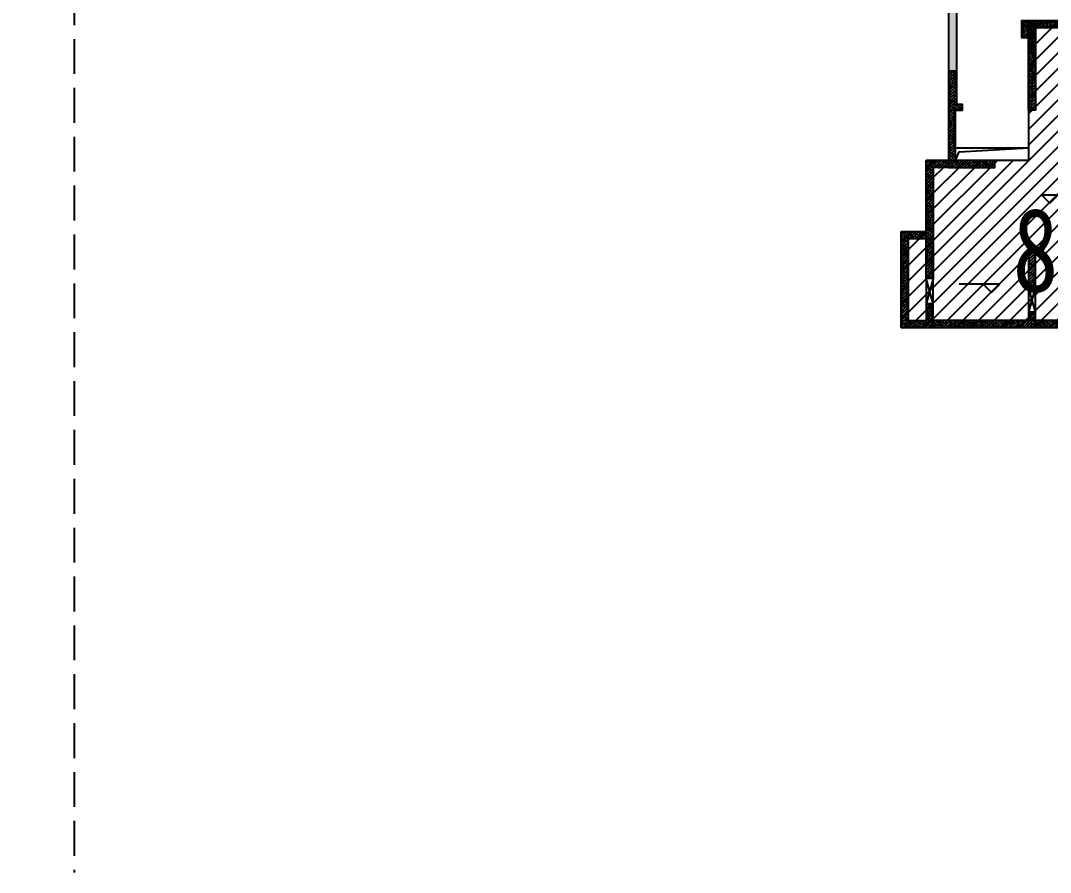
# Model space of a CAD drawing. Extents: x -1338203 to 1886333, y -783476 to 1038610.
# Drawn here: x 718328 to 755202, y 46233 to 76739 of the extents above; entities that cross this region are included whole.
import ezdxf
from ezdxf.enums import TextEntityAlignment as Align

# ---------------------------------------------------------------- set-up
doc = ezdxf.new("R2010")
doc.units = 0
doc.header["$LTSCALE"] = 1000
doc.header["$MEASUREMENT"] = 0
doc.linetypes.add('$2$DASH', pattern=[0.35, 0.25, -0.1])
for name, color, linetype in [('$0$DIM_SYMB', 3, 'Continuous'), ('A-001-平面参照B1$0$0G-NOTE', 4, 'Continuous'), ('A-001-车库楼板开洞B1$0$0A-O-HOLE', 52, 'Continuous'), ('A-08-平面B1$0$0A-A-SYMB-ELEV', 150, 'Continuous'), ('S-08-墙柱B1_1$0$0S-CW-HATCH', 251, 'Continuous'), ('S-08-墙柱B1_1$0$0S-CW-HATCH-UP', 251, 'Continuous'), ('S-08-墙柱B1_1$0$0S-CW-LINE', 72, 'Continuous'), ('S-08-墙柱B1_1$0$0S-S-HOLE', 55, 'Continuous'), ('S001地下一墙柱$0$S001地下一墙柱$0$0S-CC-LINE', 52, 'Continuous'), ('S001地下一墙柱$0$S001地下一墙柱$0$0S-CW-HATCH', 251, 'Continuous'), ('S001地下一墙柱$0$S001地下一墙柱$0$0S-CW-HATCH-UP', 251, 'Continuous'), ('S001地下一墙柱$0$S001地下一墙柱$0$0S-CW-LINE', 72, 'Continuous')]:
    doc.layers.add(name, color=color, linetype=linetype)
doc.layers.add('AAD-A-PROOF', color=30, linetype='Continuous', plot=False)
doc.styles.add('A-001-平面参照B1$0$AAD-HT', font='simhei.ttf', dxfattribs={"width": 0.6})
pattern_1 = [(45, (0, 0), (-53.033, 53.033), []), (50, (0, 0), (215.178, -18.8256), [22.5, -247.5]), (355, (0, 0), (-41.6254, 225.6576), [18, -198]), (100.4514, (17.93, -1.57), (173.5528, 206.832), [19.122, -210.3426]), (46.1842, (0, 60), (320.1723, -49.6557), [33.75, -371.25]), (96.6356, (26.68, 55.86), (280.399, 292.2354), [28.683, -315.514]), (351.1842, (0, 60), (280.3986, 292.2356), [27, -297]), (21, (30, 45), (179.0721, -120.7857), [22.5, -247.5]), (326, (30, 45), (72.9946, 217.545), [18, -198]), (71.4514, (44.92, 34.93), (252.0668, 96.759), [19.122, -210.3426]), (37.5, (0, 0), (3.64796, 99.86816), [0, -195.6, 0, -201, 0, -198.75]), (7.5, (0, 0), (78.9209, 118.3235), [0, -114.6, 0, -191.1, 0, -75.75]), (327.5, (-66.9, 0), (160.14673, -6.76646), [0, -75, 0, -234, 0, -310.5]), (317.5, (-96.9, 0), (174.9559, 30.0315), [0, -97.5, 0, -155.4, 0, -220.5])]
pattern_2 = [(45, (0, 0), (-53.033, 53.033), []), (50, (0, 0), (215.178, -18.8256), [22.5, -247.5]), (355, (0, 0), (-41.6254, 225.6576), [18, -198]), (100.4514, (17.93, -1.57), (173.553, 206.832), [19.122, -210.3426]), (46.1842, (0, 60), (320.1723, -49.656), [33.75, -371.25]), (96.6356, (26.68, 55.86), (280.399, 292.235), [28.683, -315.514]), (351.1842, (0, 60), (280.399, 292.236), [27, -297]), (21, (30, 45), (179.072, -120.7857), [22.5, -247.5]), (326, (30, 45), (72.9946, 217.545), [18, -198]), (71.4514, (44.92, 34.93), (252.0668, 96.759), [19.122, -210.3426]), (37.5, (0, 0), (3.64796, 99.86816), [0, -195.6, 0, -201, 0, -198.75]), (7.5, (0, 0), (78.9209, 118.3235), [0, -114.6, 0, -191.1, 0, -75.75]), (327.5, (-66.9, 0), (160.14673, -6.76646), [0, -75, 0, -234, 0, -310.5]), (317.5, (-96.9, 0), (174.9559, 30.0315), [0, -97.5, 0, -155.4, 0, -220.5])]

# ---------------------------------------------------------------- blocks, each defined once
blk = doc.blocks.new('A-001-平面参照B1')
at = {"layer": 'A-001-平面参照B1$0$0G-NOTE', "style": 'A-001-平面参照B1$0$AAD-HT', "width": 0.8}
blk.add_text('8#', height=3000, rotation=0, dxfattribs=at).set_placement((-12513, -238361), align=Align.MIDDLE_LEFT)
blk = doc.blocks.new('S-08-墙柱B1_1')
at = {"layer": 'S-08-墙柱B1_1$0$0S-CW-HATCH'}
h = blk.add_hatch(color=256, dxfattribs=at)
h.dxf.hatch_style = 1
h.paths.add_polyline_path([(-7090, 5490), (-7090, 6890), (-7090, 8690), (-4090, 8690), (-4090, 8440), (-6840, 8440), (-6840, 5490)])
h = blk.add_hatch(color=256, dxfattribs=at)
h.dxf.hatch_style = 1
h.paths.add_polyline_path([(-9950, 6890), (-9950, 3440), (-8300, 3440), (-8300, 3690), (-9700, 3690), (-9700, 5490), (-9450, 5490), (-9450, 5690), (-9650, 5690), (-9650, 6890)])
h = blk.add_hatch(color=256, dxfattribs=at)
h.dxf.hatch_style = 1
h.paths.add_polyline_path([(-10750, -540), (-10750, 3690), (-9950, 3690), (-9950, 3440), (-10500, 3440), (-10500, -540)])
h = blk.add_hatch(color=256, dxfattribs=at)
h.dxf.hatch_style = 1
h.paths.add_polyline_path([(-10750, -2290), (-11650, -2290), (-11650, 1140), (-10750, 1140), (-10750, 890), (-11400, 890), (-11400, -2040), (-10750, -2040)])
h = blk.add_hatch(color=256, dxfattribs=at)
h.dxf.hatch_style = 1
h.paths.add_polyline_path([(-6840, 500), (-7090, 500), (-7090, -840), (-6840, -840)])
h = blk.add_hatch(color=256, dxfattribs=at)
h.dxf.hatch_style = 1
h.paths.add_polyline_path([(-10500, -1440), (-10750, -1440), (-10750, -2290), (-10500, -2290)])
h = blk.add_hatch(color=256, dxfattribs=at)
h.dxf.hatch_style = 1
h.paths.add_polyline_path([(-3160, -2040), (-6840, -2040), (-6840, -2290), (-2910, -2290), (-2910, -1360), (-3160, -1360)])
h = blk.add_hatch(color=256, dxfattribs=at)
h.dxf.hatch_style = 1
h.paths.add_polyline_path([(-7090, -2040), (-10500, -2040), (-10500, -2290), (-6840, -2290), (-6840, -1740), (-7090, -1740)])
at = {"layer": 'S-08-墙柱B1_1$0$0S-CW-HATCH-UP'}
h = blk.add_hatch(dxfattribs=at)
h.set_pattern_fill('钢筋混凝土', color=256, scale=30)
h.set_pattern_definition(pattern_1)
h.paths.add_polyline_path([(-7090, 5490), (-7090, 6890), (-7090, 8690), (-4090, 8690), (-4090, 8440), (-6840, 8440), (-6840, 5490)])
h = blk.add_hatch(dxfattribs=at)
h.set_pattern_fill('钢筋混凝土', color=256, scale=30)
h.set_pattern_definition([(45, (0, 0), (-53.033, 53.033), []), (50, (0, 0), (215.178, -18.8256), [22.5, -247.5]), (355, (0, 0), (-41.6254, 225.6576), [18, -198]), (100.4514, (17.93, -1.57), (173.5528, 206.832), [19.122, -210.3426]), (46.1842, (0, 60), (320.1723, -49.6557), [33.75, -371.25]), (96.6356, (26.68, 55.86), (280.399, 292.235), [28.683, -315.514]), (351.1842, (0, 60), (280.399, 292.236), [27, -297]), (21, (30, 45), (179.072, -120.7857), [22.5, -247.5]), (326, (30, 45), (72.9946, 217.545), [18, -198]), (71.4514, (44.92, 34.93), (252.0668, 96.759), [19.122, -210.3426]), (37.5, (0, 0), (3.64796, 99.86816), [0, -195.6, 0, -201, 0, -198.75]), (7.5, (0, 0), (78.9209, 118.3235), [0, -114.6, 0, -191.1, 0, -75.75]), (327.5, (-66.9, 0), (160.14673, -6.76646), [0, -75, 0, -234, 0, -310.5]), (317.5, (-96.9, 0), (174.9559, 30.0315), [0, -97.5, 0, -155.4, 0, -220.5])])
h.paths.add_polyline_path([(-9950, 6890), (-9950, 3440), (-8300, 3440), (-8300, 3690), (-9700, 3690), (-9700, 5490), (-9450, 5490), (-9450, 5690), (-9650, 5690), (-9650, 6890)])
h = blk.add_hatch(dxfattribs=at)
h.set_pattern_fill('钢筋混凝土', color=256, scale=30)
h.set_pattern_definition(pattern_2)
h.paths.add_polyline_path([(-10750, -540), (-10750, 3690), (-9950, 3690), (-9950, 3440), (-10500, 3440), (-10500, -540)])
h = blk.add_hatch(dxfattribs=at)
h.set_pattern_fill('钢筋混凝土', color=256, scale=30)
h.set_pattern_definition([(45, (-4257893.904, 751130.85), (-53.0330086, 53.0330086), []), (50, (-4257893.9, 751130.85), (215.178055, -18.8256405), [22.5, -247.5]), (355, (-4257893.9, 751130.85), (-41.6254, 225.65764), [18, -198]), (100.4514, (-4257875.97, 751129.28), (173.552815, 206.831863), [19.122057, -210.342634]), (46.1842, (-4257893.9, 751190.85), (320.172315, -49.655704), [33.75, -371.25]), (96.6356, (-4257867.22, 751186.7), (280.398812, 292.235361), [28.683086, -315.5139]), (351.1842, (-4257893.9, 751190.85), (280.398584, 292.23558), [27, -297]), (21, (-4257863.9, 751175.85), (179.0721156, -120.785667), [22.5, -247.5]), (326, (-4257863.9, 751175.85), (72.9946, 217.545014), [18, -198]), (71.4514, (-4257848.98, 751165.79), (252.066789, 96.759149), [19.122057, -210.342634]), (37.5, (-4257893.904, 751130.85), (3.6479566, 99.8681561), [0, -195.6, 0, -201, 0, -198.75]), (7.5, (-4257893.9, 751130.85), (78.9208612, 118.3235136), [0, -114.6, 0, -191.1, 0, -75.75]), (327.5, (-4257960.8, 751130.85), (160.1467309, -6.7664615), [0, -75, 0, -234, 0, -310.5]), (317.5, (-4257990.8, 751130.85), (174.955851, 30.0314947), [0, -97.5, 0, -155.4, 0, -220.5])])
h.paths.add_polyline_path([(-10750, -2290), (-11650, -2290), (-11650, 1140), (-10750, 1140), (-10750, 890), (-11400, 890), (-11400, -2040), (-10750, -2040)])
h = blk.add_hatch(dxfattribs=at)
h.set_pattern_fill('钢筋混凝土', color=256, scale=30)
h.set_pattern_definition([(45, (0, 0), (-53.033, 53.033), []), (50, (0, 0), (215.178, -18.8256), [22.5, -247.5]), (355, (0, 0), (-41.6254, 225.6576), [18, -198]), (100.4514, (17.93, -1.57), (173.553, 206.832), [19.122, -210.3426]), (46.184, (0, 60), (320.172, -49.656), [33.75, -371.25]), (96.6356, (26.68, 55.86), (280.399, 292.235), [28.683, -315.514]), (351.184, (0, 60), (280.399, 292.236), [27, -297]), (21, (30, 45), (179.072, -120.7857), [22.5, -247.5]), (326, (30, 45), (72.9946, 217.545), [18, -198]), (71.4514, (44.92, 34.93), (252.067, 96.759), [19.122, -210.3426]), (37.5, (0, 0), (3.64796, 99.86816), [0, -195.6, 0, -201, 0, -198.75]), (7.5, (0, 0), (78.9209, 118.3235), [0, -114.6, 0, -191.1, 0, -75.75]), (327.5, (-66.9, 0), (160.1467, -6.7665), [0, -75, 0, -234, 0, -310.5]), (317.5, (-96.9, 0), (174.9559, 30.0315), [0, -97.5, 0, -155.4, 0, -220.5])])
h.paths.add_polyline_path([(-6840, 500), (-7090, 500), (-7090, -840), (-6840, -840)])
h = blk.add_hatch(dxfattribs=at)
h.set_pattern_fill('钢筋混凝土', color=256, scale=30)
h.set_pattern_definition(pattern_2)
h.paths.add_polyline_path([(-10500, -1440), (-10750, -1440), (-10750, -2290), (-10500, -2290)])
h = blk.add_hatch(dxfattribs=at)
h.set_pattern_fill('钢筋混凝土', color=256, scale=30)
h.set_pattern_definition([(45, (-4257893.904, 636368.834), (-53.0330086, 53.0330086), []), (50, (-4257893.9, 636368.83), (215.178055, -18.8256405), [22.5, -247.5]), (355, (-4257893.9, 636368.83), (-41.6254, 225.65764), [18, -198]), (100.4514, (-4257875.97, 636367.27), (173.552815, 206.831863), [19.122057, -210.342634]), (46.1842, (-4257893.9, 636428.83), (320.172315, -49.655704), [33.75, -371.25]), (96.6356, (-4257867.22, 636424.7), (280.398812, 292.235361), [28.683086, -315.5139]), (351.1842, (-4257893.9, 636428.83), (280.398584, 292.23558), [27, -297]), (21, (-4257863.9, 636413.83), (179.0721156, -120.785667), [22.5, -247.5]), (326, (-4257863.9, 636413.83), (72.9946, 217.545014), [18, -198]), (71.4514, (-4257848.98, 636403.77), (252.066789, 96.759149), [19.122057, -210.342634]), (37.5, (-4257893.904, 636368.834), (3.6479566, 99.8681561), [0, -195.6, 0, -201, 0, -198.75]), (7.5, (-4257893.9, 636368.83), (78.9208612, 118.3235136), [0, -114.6, 0, -191.1, 0, -75.75]), (327.5, (-4257960.8, 636368.834), (160.1467309, -6.7664615), [0, -75, 0, -234, 0, -310.5]), (317.5, (-4257990.8, 636368.83), (174.955851, 30.0314947), [0, -97.5, 0, -155.4, 0, -220.5])])
h.paths.add_polyline_path([(-3160, -2040), (-6840, -2040), (-6840, -2290), (-2910, -2290), (-2910, -1360), (-3160, -1360)])
h = blk.add_hatch(dxfattribs=at)
h.set_pattern_fill('钢筋混凝土', color=256, scale=30)
h.set_pattern_definition(pattern_1)
h.paths.add_polyline_path([(-7090, -2040), (-10500, -2040), (-10500, -2290), (-6840, -2290), (-6840, -1740), (-7090, -1740)])
at = {"layer": 'S-08-墙柱B1_1$0$0S-CW-LINE'}
for points in [[(-7090, 5490), (-7090, 6890), (-7090, 8690), (-4090, 8690), (-4090, 8440), (-6840, 8440), (-6840, 5490)], [(-9950, 6890), (-9950, 3440), (-8300, 3440), (-8300, 3440), (-8300, 3690), (-9700, 3690), (-9700, 5490), (-9450, 5490), (-9450, 5690), (-9650, 5690), (-9650, 6890)], [(-10750, -540), (-10750, 3690), (-9950, 3690), (-9950, 3440), (-10500, 3440), (-10500, -540)], [(-10750, -2290), (-11650, -2290), (-11650, 1140), (-10750, 1140), (-10750, 890), (-11400, 890), (-11400, -2040), (-10750, -2040)], [(-6840, 500), (-7090, 500), (-7090, -840), (-6840, -840)], [(-3160, -2040), (-6840, -2040), (-6840, -2290), (-2910, -2290), (-2910, -1360), (-3160, -1360)], [(-7090, -2040), (-10500, -2040), (-10500, -2290), (-6840, -2290), (-6840, -1740), (-7090, -1740)]]:
    blk.add_lwpolyline(points, close=True, dxfattribs=at)
at = {"layer": 'S-08-墙柱B1_1$0$0S-CW-LINE', "elevation": 2850000}
blk.add_lwpolyline([(-10500, -1440), (-10750, -1440), (-10750, -2290), (-10500, -2290)], close=True, dxfattribs=at)
at = {"layer": 'S-08-墙柱B1_1$0$0S-S-HOLE', "elevation": 2850000}
blk.add_lwpolyline([(-10500, -540), (-10750, -540), (-10750, -1440), (-10500, -1440)], close=True, dxfattribs=at)
for points in [[(-10500, -540), (-10750, -1440)], [(-10500, -1440), (-10750, -540)]]:
    blk.add_lwpolyline(points, dxfattribs=at)
at = {"layer": 'S-08-墙柱B1_1$0$0S-S-HOLE'}
blk.add_lwpolyline([(-7090, -1740), (-6840, -1740), (-6840, -840), (-7090, -840)], close=True, dxfattribs=at)
for points in [[(-6840, -840), (-7090, -1740)], [(-6840, -1740), (-7090, -840)]]:
    blk.add_lwpolyline(points, dxfattribs=at)
blk = doc.blocks.new('S001地下一墙柱')
at = {"layer": 'S001地下一墙柱$0$S001地下一墙柱$0$0S-CW-HATCH', "ltscale": 0.002}
h = blk.add_hatch(color=256, dxfattribs=at)
h.dxf.hatch_style = 1
h.paths.add_polyline_path([(-53249, -225243), (-14809, -225243), (-14809, -231960), (-14509, -231960), (-14509, -224943), (-53249, -224943)])
at = {"layer": 'S001地下一墙柱$0$S001地下一墙柱$0$0S-CW-HATCH'}
h = blk.add_hatch(color=256, dxfattribs=at)
h.dxf.hatch_style = 1
h.paths.add_polyline_path([(-11699, -230160), (-12199, -230160), (-12199, -230760), (-11699, -230760)])
at = {"layer": 'S001地下一墙柱$0$S001地下一墙柱$0$0S-CW-HATCH-UP', "ltscale": 0.002}
h = blk.add_hatch(dxfattribs=at)
h.set_pattern_fill('钢筋混凝土', color=256, scale=30)
h.set_pattern_definition([(45, (-766365.37, -306889.07), (-53.0330086, 53.0330086), []), (50, (-766365.37, -306889.07), (215.178055, -18.82564), [22.5, -247.5]), (355, (-766365.37, -306889.07), (-41.6254, 225.65764), [18, -198]), (100.4514, (-766347.44, -306890.64), (173.552815, 206.83186), [19.12206, -210.342634]), (46.1842, (-766365.37, -306829.07), (320.17231, -49.6557), [33.75, -371.25]), (96.6356, (-766338.7, -306833.2), (280.39881, 292.23536), [28.68309, -315.5139]), (351.1842, (-766365.37, -306829.07), (280.39858, 292.23558), [27, -297]), (21, (-766335.37, -306844.07), (179.072116, -120.785667), [22.5, -247.5]), (326, (-766335.37, -306844.07), (72.9946, 217.545014), [18, -198]), (71.4514, (-766320.44, -306854.14), (252.06679, 96.75915), [19.12206, -210.342634]), (37.5, (-766365.37, -306889.07), (3.6479566, 99.868156), [0, -195.6, 0, -201, 0, -198.75]), (7.5, (-766365.37, -306889.07), (78.920861, 118.323514), [0, -114.6, 0, -191.1, 0, -75.75]), (327.5, (-766432.27, -306889.07), (160.146731, -6.7664615), [0, -75, 0, -234, 0, -310.5]), (317.5, (-766462.27, -306889.07), (174.95585, 30.031495), [0, -97.5, 0, -155.4, 0, -220.5])])
h.paths.add_polyline_path([(-53249, -225243), (-14809, -225243), (-14809, -231960), (-14509, -231960), (-14509, -224943), (-53249, -224943)])
at = {"layer": 'S001地下一墙柱$0$S001地下一墙柱$0$0S-CW-HATCH-UP'}
h = blk.add_hatch(dxfattribs=at)
h.set_pattern_fill('钢筋混凝土', color=256, scale=30)
h.set_pattern_definition([(45, (20611.966, -221208.27), (-53.03301, 53.03301), []), (50, (20611.97, -221208.27), (215.1781, -18.8256), [22.5, -247.5]), (355, (20611.97, -221208.27), (-41.6254, 225.6576), [18, -198]), (100.4514, (20629.9, -221209.84), (173.5528, 206.8319), [19.122, -210.3426]), (46.1842, (20611.97, -221148.27), (320.1723, -49.6557), [33.75, -371.25]), (96.6356, (20638.65, -221152.4), (280.3988, 292.2354), [28.683, -315.514]), (351.1842, (20611.97, -221148.27), (280.3986, 292.2356), [27, -297]), (21, (20641.97, -221163.27), (179.0721, -120.7857), [22.5, -247.5]), (326, (20641.97, -221163.27), (72.9946, 217.545), [18, -198]), (71.4514, (20656.89, -221173.34), (252.0668, 96.7591), [19.122, -210.3426]), (37.5, (20611.966, -221208.27), (3.64796, 99.86816), [0, -195.6, 0, -201, 0, -198.75]), (7.5, (20611.97, -221208.27), (78.92086, 118.3235), [0, -114.6, 0, -191.1, 0, -75.75]), (327.5, (20545.066, -221208.27), (160.14673, -6.76646), [0, -75, 0, -234, 0, -310.5]), (317.5, (20515.07, -221208.27), (174.95585, 30.0315), [0, -97.5, 0, -155.4, 0, -220.5])])
h.paths.add_polyline_path([(-11699, -230160), (-12199, -230160), (-12199, -230760), (-11699, -230760)])
at = {"layer": 'S001地下一墙柱$0$S001地下一墙柱$0$0S-CC-LINE'}
blk.add_lwpolyline([(-11699, -230160), (-12199, -230160), (-12199, -230760), (-11699, -230760)], close=True, dxfattribs=at)
at = {"layer": 'S001地下一墙柱$0$S001地下一墙柱$0$0S-CW-LINE', "ltscale": 0.002}
blk.add_lwpolyline([(-53249, -225243), (-14809, -225243), (-14809, -231960), (-14509, -231960), (-14509, -224943), (-53249, -224943)], close=True, dxfattribs=at)
at = {"ltscale": 0.002}
blk.add_blockref('S-08-墙柱B1_1', (-4859, -238850), dxfattribs=at)
blk = doc.blocks.new('剖面位置')
at = {"layer": '$0$DIM_SYMB', "linetype": '$2$DASH', "ltscale": 5}
blk.add_lwpolyline([(-23908, 5282), (-23908, -83810), (-46125, -83810), (-46125, -260656)], dxfattribs=at)
blk.add_lwpolyline([(-23908, 5282), (-23908, -83810), (-46125, -83810), (-46125, -260656)], dxfattribs=at)
blk = doc.blocks.new('A-001-车库楼板开洞B1')
at = {"layer": 'A-001-车库楼板开洞B1$0$0A-O-HOLE'}
blk.add_lwpolyline([(-14559, -234710), (-11949, -234710), (-11949, -235160), (-14559, -235160)], close=True, dxfattribs=at)
blk.add_lwpolyline([(-14559, -235160), (-14432, -234846), (-11949, -234710)], dxfattribs=at)
blk = doc.blocks.new('A-08-平面B1')
at = {"layer": 'A-08-平面B1$0$0A-A-SYMB-ELEV'}
for p, q in [((-6326, 2160), (-6626, 2460)), ((-6626, 2460), (-5168, 2460)), ((-6326, 2160), (-6026, 2460)), ((-8110, -737), (-9568, -737)), ((-8410, -1037), (-8710, -737)), ((-8410, -1037), (-8110, -737))]:
    blk.add_line(p, q, dxfattribs=at)

msp = doc.modelspace()

# ---------------------------------------------------------------- hatches: boundary and pattern name
at = {"ltscale": 0.002}
h = msp.add_hatch(dxfattribs=at)
h.set_pattern_fill('ANSI31', color=8, scale=250)
h.set_pattern_definition([(45, (321361.53, 273455.2), (-280.633, 280.633), [])])
h.paths.add_polyline_path([(754416.6, 71729.1), (750756.6, 71729.1), (750756.6, 69175.8), (749856.6, 69175.8), (749856.6, 65749.1), (758346.6, 65749.1), (758346.6, 64749.1), (758196.6, 64749.1), (758196.6, 64349.1), (764816.6, 64349.1), (764816.6, 64749.1), (764666.6, 64749.1), (764666.6, 65749.1), (779646.6, 65749.1), (779646.6, 64749.1), (779496.6, 64749.1), (779496.6, 64349.1), (786116.6, 64349.1), (786116.6, 64749.1), (785966.6, 64749.1), (785966.6, 65749.1), (793556.6, 65749.1), (793556.6, 67299.1), (797926.6, 67299.1), (797926.6, 69749.1), (797926.6, 69749.1), (797926.6, 78849.1), (793306.6, 78849.1), (793306.6, 71729.1), (789896.6, 71729.1), (789896.6, 75939.1), (789896.6, 75939.1), (789896.6, 76729.1), (787896.6, 76729.1), (783966.6, 76729.1), (783966.9, 79199.1), (780846.9, 79199.1), (780846.6, 76729.1), (763466.6, 76729.1), (763466.6, 79199.1), (760346.6, 79199.1), (760346.6, 76729.1), (756416.6, 76729.1), (754416.6, 76729.1)])

# ---------------------------------------------------------------- linework, layer by layer
at = {"color": 3, "flags": 128}
for points in [[(756416.6, 76729.1), (754416.6, 76729.1), (754416.6, 71729.1)], [(754416.6, 71729.1), (750756.6, 71729.1), (750756.6, 69175.8), (749856.6, 69175.8), (749856.6, 65749.1), (758346.6, 65749.1)]]:
    msp.add_lwpolyline(points, dxfattribs=at)

# ---------------------------------------------------------------- block references
at = {"ltscale": 0.002}
for name, p in [('S001地下一墙柱', (766365.4, 306889.1)), ('A-001-车库楼板开洞B1', (766365.4, 306889.1)), ('A-08-平面B1', (761506.6, 68039.1))]:
    msp.add_blockref(name, p, dxfattribs=at)
msp.add_blockref('A-001-平面参照B1', (766365.4, 306889.1))
at = {"layer": 'AAD-A-PROOF'}
msp.add_blockref('剖面位置', (766365.4, 306889.1), dxfattribs=at)

doc.saveas('drawing.dxf')
